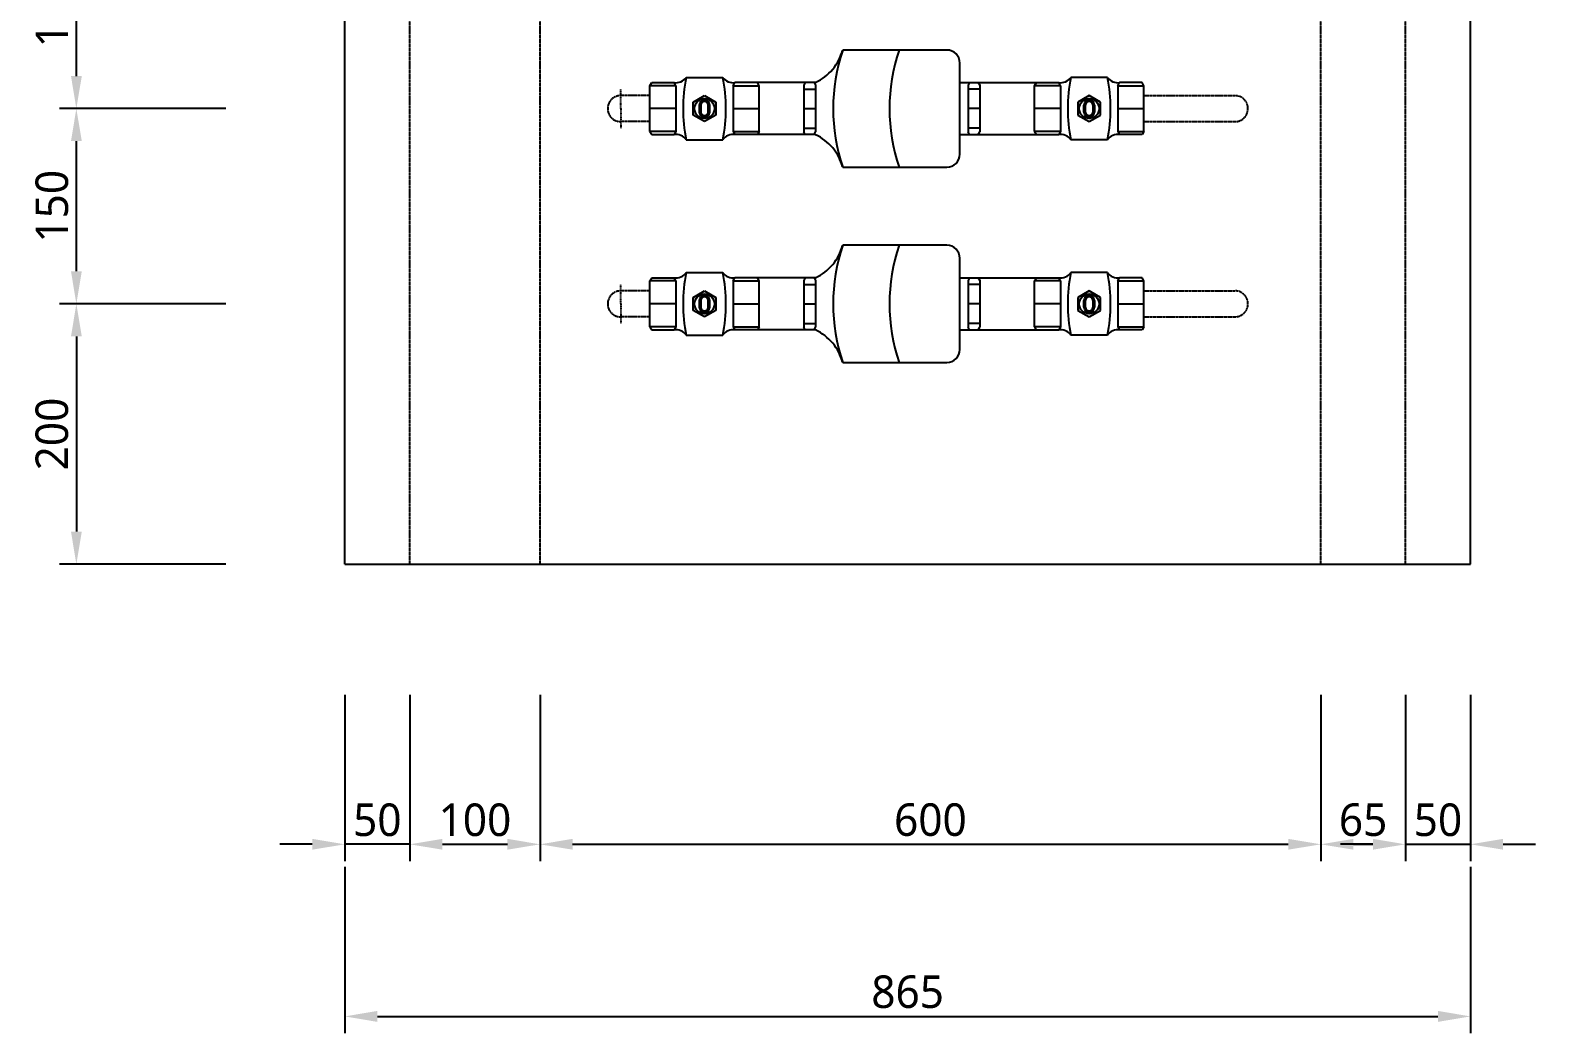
# Model space of a CAD drawing. Header units: millimetres. Extents: x -9013 to 516, y -36629 to 6082.
# Drawn here: x -3010 to -1831, y 3059 to 3829 of the extents above; entities that cross this region are included whole.
import ezdxf

# ---------------------------------------------------------------- set-up
doc = ezdxf.new("R2010")
doc.units = ezdxf.units.MM
doc.header["$LTSCALE"] = 0.05
doc.linetypes.add('CENTER2', pattern=[28.575, 19.05, -3.175, 3.175, -3.175])
doc.linetypes.add('DASHDOT', pattern=[0.618421, 0.309211, -0.154605, 0, -0.154605])
doc.layers.get('0').update_dxf_attribs({"lineweight": 18})
doc.layers.get('Defpoints').update_dxf_attribs({"color": 140, "lineweight": 18})
for name, color, linetype in [('1CO', 4, 'Continuous'), ('2CONC', 4, 'Continuous'), ('HVAL___2CO', 7, 'Continuous'), ('HWAT__3CO', 1, 'Continuous'), ('HWAT___1DD', 4, 'DASHDOT'), ('HWAT___5CS', 3, 'CENTER2')]:
    doc.layers.add(name, color=color, linetype=linetype)
doc.styles.add('trebuchet_MS', font='trebuc.ttf')
doc.dimstyles.new('MGP', dxfattribs={"dimtxt": 2.5, "dimasz": 2.5, "dimexe": 1.25, "dimexo": 0.625, "dimtad": 1, "dimdec": 0, "dimtxsty": 'trebuchet_MS', "dimcen": 2.5, "dimclrt": 7, "dimadec": 0, "dimazin": 0, "dimtfac": 1, "dimtdec": 0, "dimtmove": 0, "dimatfit": 3, "dimfxl": 1.148294, "dimfxlon": 1, "dimarcsym": 2})

# ---------------------------------------------------------------- blocks, each defined once
blk = doc.blocks.new('h-meter')
at = {"layer": 'HVAL___2CO'}
for p, q in [((-25.4, 45), (-105.4, 45)), ((-15.4, -35), (-15.4, 35)), ((-134.2, 20), (-135.4, 17.9)), ((-135.4, 17.9), (-135.4, -17.9)), ((-135.4, 15), (-126.2, 15)), ((-126.2, 20), (-134.2, 20)), ((-127.4, 20), (-126.2, 17.9)), ((-126.2, 17.9), (-126.2, -17.9)), ((-15.4, 20), (-1.2, 20)), ((-7.9, 20), (-9.1, 17.9)), ((-9.1, 17.9), (-9.1, -17.9)), ((0, 15), (-9.1, 15)), ((-1.2, 20), (0, 17.9)), ((0, 17.9), (0, -17.9)), ((-135.4, 0), (-126.2, 0)), ((0, 0), (-9.1, 0)), ((-135.4, -15), (-126.2, -15)), ((-134.2, -20), (-135.4, -17.9)), ((-126.2, -20), (-134.2, -20)), ((-127.4, -20), (-126.2, -17.9)), ((-15.4, -20), (-1.2, -20)), ((0, -15), (-9.1, -15)), ((-7.9, -20), (-9.1, -17.9)), ((-1.2, -20), (0, -17.9)), ((-105.4, -45), (-25.4, -45))]:
    blk.add_line(p, q, dxfattribs=at)
for centre, radius, start, end in [((-142.6, 54.8), 38.4, 295.1026, 345.2121), ((28.2, 0), 141, 161.3868, 198.6132), ((71.5, 0), 141, 161.3868, 198.6132), ((-25.4, 35), 10, 0, 90), ((-142.6, -54.8), 38.4, 14.7879, 64.8974), ((-25.4, -35), 10, 270, 0)]:
    blk.add_arc(centre, radius, start, end, dxfattribs=at)
blk = doc.blocks.new('*D182')
at = {"color": 0, "lineweight": -2, "transparency": 16777216}
for p, q in [((-2768.4, 3319.2), (-2768.4, 3191.3)), ((-2718.4, 3319.2), (-2718.4, 3191.3)), ((-2793.4, 3204.3), (-2818.4, 3204.3)), ((-2718.4, 3204.3), (-2768.4, 3204.3)), ((-2693.4, 3204.3), (-2668.4, 3204.3))]:
    blk.add_line(p, q, dxfattribs=at)
at = {"color": 0, "transparency": 16777216}
for points in [[(-2793.4, 3208.5), (-2793.4, 3200.2), (-2768.4, 3204.3)], [(-2693.4, 3208.5), (-2693.4, 3200.2), (-2718.4, 3204.3)]]:
    blk.add_solid(points, dxfattribs=at)
at = {"layer": 'Defpoints', "color": 0, "transparency": 16777216}
for p in [(-2768.4, 3448.5), (-2718.4, 3419.5), (-2768.4, 3204.3)]:
    blk.add_point(p, dxfattribs=at)
at = {"color": 7, "transparency": 16777216, "insert": (-2743.4, 3223), "char_height": 25, "attachment_point": 5, "style": 'trebuchet_MS'}
blk.add_mtext('50', dxfattribs=at)
blk = doc.blocks.new('*D183')
at = {"color": 0, "lineweight": -2, "transparency": 16777216}
for p, q in [((-2718.4, 3319.2), (-2718.4, 3191.3)), ((-2618.4, 3319.2), (-2618.4, 3191.3)), ((-2693.4, 3204.3), (-2643.4, 3204.3))]:
    blk.add_line(p, q, dxfattribs=at)
at = {"color": 0, "transparency": 16777216}
for points in [[(-2693.4, 3208.5), (-2693.4, 3200.2), (-2718.4, 3204.3)], [(-2643.4, 3208.5), (-2643.4, 3200.2), (-2618.4, 3204.3)]]:
    blk.add_solid(points, dxfattribs=at)
at = {"layer": 'Defpoints', "color": 0, "transparency": 16777216}
for p in [(-2718.4, 3419.5), (-2618.4, 3419.5), (-2618.4, 3204.3)]:
    blk.add_point(p, dxfattribs=at)
at = {"color": 7, "transparency": 16777216, "insert": (-2668.4, 3223), "char_height": 25, "attachment_point": 5, "style": 'trebuchet_MS'}
blk.add_mtext('100', dxfattribs=at)
blk = doc.blocks.new('*D184')
at = {"color": 0, "lineweight": -2, "transparency": 16777216}
for p, q in [((-2618.4, 3319.2), (-2618.4, 3191.3)), ((-2018.4, 3319.2), (-2018.4, 3191.3)), ((-2593.4, 3204.3), (-2043.4, 3204.3))]:
    blk.add_line(p, q, dxfattribs=at)
at = {"color": 0, "transparency": 16777216}
for points in [[(-2593.4, 3208.5), (-2593.4, 3200.2), (-2618.4, 3204.3)], [(-2043.4, 3208.5), (-2043.4, 3200.2), (-2018.4, 3204.3)]]:
    blk.add_solid(points, dxfattribs=at)
at = {"layer": 'Defpoints', "color": 0, "transparency": 16777216}
for p in [(-2618.4, 3419.5), (-2018.4, 3419.5), (-2018.4, 3204.3)]:
    blk.add_point(p, dxfattribs=at)
at = {"color": 7, "transparency": 16777216, "insert": (-2318.4, 3223.1), "char_height": 25, "attachment_point": 5, "style": 'trebuchet_MS'}
blk.add_mtext('600', dxfattribs=at)
blk = doc.blocks.new('*D185')
at = {"color": 0, "lineweight": -2, "transparency": 16777216}
for p, q in [((-2018.4, 3319.2), (-2018.4, 3191.3)), ((-1953.4, 3319.2), (-1953.4, 3191.3)), ((-1993.4, 3204.3), (-1978.4, 3204.3))]:
    blk.add_line(p, q, dxfattribs=at)
at = {"color": 0, "transparency": 16777216}
for points in [[(-1993.4, 3208.5), (-1993.4, 3200.2), (-2018.4, 3204.3)], [(-1978.4, 3208.5), (-1978.4, 3200.2), (-1953.4, 3204.3)]]:
    blk.add_solid(points, dxfattribs=at)
at = {"layer": 'Defpoints', "color": 0, "transparency": 16777216}
for p in [(-1953.4, 3436.6), (-2018.4, 3419.5), (-1953.4, 3204.3)]:
    blk.add_point(p, dxfattribs=at)
at = {"color": 7, "transparency": 16777216, "insert": (-1985.9, 3223.1), "char_height": 25, "attachment_point": 5, "style": 'trebuchet_MS'}
blk.add_mtext('65', dxfattribs=at)
blk = doc.blocks.new('*D186')
at = {"color": 0, "lineweight": -2, "transparency": 16777216}
for p, q in [((-2768.4, 3186.9), (-2768.4, 3059.1)), ((-1903.4, 3186.9), (-1903.4, 3059.1)), ((-2743.4, 3072.1), (-1928.4, 3072.1))]:
    blk.add_line(p, q, dxfattribs=at)
at = {"color": 0, "transparency": 16777216}
for points in [[(-2743.4, 3076.3), (-2743.4, 3067.9), (-2768.4, 3072.1)], [(-1928.4, 3076.3), (-1928.4, 3067.9), (-1903.4, 3072.1)]]:
    blk.add_solid(points, dxfattribs=at)
at = {"layer": 'Defpoints', "color": 0, "transparency": 16777216}
for p in [(-1903.4, 3478.8), (-2768.4, 3458.3), (-1903.4, 3072.1)]:
    blk.add_point(p, dxfattribs=at)
at = {"color": 7, "transparency": 16777216, "insert": (-2335.9, 3090.9), "char_height": 25, "attachment_point": 5, "style": 'trebuchet_MS'}
blk.add_mtext('865', dxfattribs=at)
blk = doc.blocks.new('*D187')
at = {"color": 0, "lineweight": -2, "transparency": 16777216}
for p, q in [((-2859.8, 3619.5), (-2987.7, 3619.5)), ((-2974.7, 3594.5), (-2974.7, 3444.5)), ((-2859.8, 3419.5), (-2987.7, 3419.5))]:
    blk.add_line(p, q, dxfattribs=at)
at = {"color": 0, "transparency": 16777216}
for points in [[(-2978.8, 3594.5), (-2970.5, 3594.5), (-2974.7, 3619.5)], [(-2978.8, 3444.5), (-2970.5, 3444.5), (-2974.7, 3419.5)]]:
    blk.add_solid(points, dxfattribs=at)
at = {"layer": 'Defpoints', "color": 0, "transparency": 16777216}
for p in [(-2818.4, 3619.5), (-2974.7, 3419.5), (-2818.4, 3419.5)]:
    blk.add_point(p, dxfattribs=at)
at = {"color": 7, "transparency": 16777216, "insert": (-2993.4, 3519.5), "char_height": 25, "attachment_point": 5, "rotation": 90, "style": 'trebuchet_MS'}
blk.add_mtext('200', dxfattribs=at)
blk = doc.blocks.new('*D188')
at = {"color": 0, "lineweight": -2, "transparency": 16777216}
for p, q in [((-2859.8, 3769.5), (-2987.7, 3769.5)), ((-2974.7, 3644.5), (-2974.7, 3744.5)), ((-2859.8, 3619.5), (-2987.7, 3619.5))]:
    blk.add_line(p, q, dxfattribs=at)
at = {"color": 0, "transparency": 16777216}
for points in [[(-2978.8, 3744.5), (-2970.5, 3744.5), (-2974.7, 3769.5)], [(-2978.8, 3644.5), (-2970.5, 3644.5), (-2974.7, 3619.5)]]:
    blk.add_solid(points, dxfattribs=at)
at = {"layer": 'Defpoints', "color": 0, "transparency": 16777216}
for p in [(-2974.7, 3769.5), (-2818.4, 3769.5), (-2818.4, 3619.5)]:
    blk.add_point(p, dxfattribs=at)
at = {"color": 7, "transparency": 16777216, "insert": (-2993.4, 3694.5), "char_height": 25, "attachment_point": 5, "rotation": 90, "style": 'trebuchet_MS'}
blk.add_mtext('150', dxfattribs=at)
blk = doc.blocks.new('*D189')
at = {"color": 0, "lineweight": -2, "transparency": 16777216}
for p, q in [((-2859.8, 3919.5), (-2987.7, 3919.5)), ((-2974.7, 3794.5), (-2974.7, 3894.5)), ((-2859.8, 3769.5), (-2987.7, 3769.5))]:
    blk.add_line(p, q, dxfattribs=at)
at = {"color": 0, "transparency": 16777216}
for points in [[(-2978.8, 3894.5), (-2970.5, 3894.5), (-2974.7, 3919.5)], [(-2978.8, 3794.5), (-2970.5, 3794.5), (-2974.7, 3769.5)]]:
    blk.add_solid(points, dxfattribs=at)
at = {"layer": 'Defpoints', "color": 0, "transparency": 16777216}
for p in [(-2974.7, 3919.5), (-2818.4, 3919.5), (-2818.4, 3769.5)]:
    blk.add_point(p, dxfattribs=at)
at = {"color": 7, "transparency": 16777216, "insert": (-2993.4, 3844.5), "char_height": 25, "attachment_point": 5, "rotation": 90, "style": 'trebuchet_MS'}
blk.add_mtext('150', dxfattribs=at)
blk = doc.blocks.new('*D197')
at = {"color": 0, "lineweight": -2, "transparency": 16777216}
for p, q in [((-1813.9, 5819.5), (-1686, 5819.5)), ((-1699, 5794.5), (-1699, 3444.5)), ((-1813.9, 3419.5), (-1686, 3419.5))]:
    blk.add_line(p, q, dxfattribs=at)
at = {"color": 0, "transparency": 16777216}
for points in [[(-1703.2, 5794.5), (-1694.9, 5794.5), (-1699, 5819.5)], [(-1703.2, 3444.5), (-1694.9, 3444.5), (-1699, 3419.5)]]:
    blk.add_solid(points, dxfattribs=at)
at = {"layer": 'Defpoints', "color": 0, "transparency": 16777216}
for p in [(-1979.3, 5819.5), (-1979.3, 3419.5), (-1699, 3419.5)]:
    blk.add_point(p, dxfattribs=at)
at = {"color": 7, "transparency": 16777216, "insert": (-1717.7, 4619.5), "char_height": 25, "attachment_point": 5, "rotation": 90, "style": 'trebuchet_MS'}
blk.add_mtext('2400', dxfattribs=at)
blk = doc.blocks.new('*D200')
at = {"color": 0, "lineweight": -2, "transparency": 16777216}
for p, q in [((-1953.4, 3319.2), (-1953.4, 3191.3)), ((-1903.4, 3319.2), (-1903.4, 3191.3)), ((-1978.4, 3204.3), (-2003.4, 3204.3)), ((-1953.4, 3204.3), (-1903.4, 3204.3)), ((-1878.4, 3204.3), (-1853.4, 3204.3))]:
    blk.add_line(p, q, dxfattribs=at)
at = {"color": 0, "transparency": 16777216}
for points in [[(-1978.4, 3208.5), (-1978.4, 3200.2), (-1953.4, 3204.3)], [(-1878.4, 3208.5), (-1878.4, 3200.2), (-1903.4, 3204.3)]]:
    blk.add_solid(points, dxfattribs=at)
at = {"layer": 'Defpoints', "color": 0, "transparency": 16777216}
for p in [(-1903.4, 3447.7), (-1953.4, 3436.6), (-1903.4, 3204.3)]:
    blk.add_point(p, dxfattribs=at)
at = {"color": 7, "transparency": 16777216, "insert": (-1928.4, 3223), "char_height": 25, "attachment_point": 5, "style": 'trebuchet_MS'}
blk.add_mtext('50', dxfattribs=at)

msp = doc.modelspace()

# ---------------------------------------------------------------- hatches: boundary and pattern name
at = {"layer": 'HVAL___2CO'}
h = msp.add_hatch(color=256, dxfattribs=at)
h.paths.add_polyline_path([(-2500.7, 3774.5), (-2500.7, 3764.5), (-2492, 3759.5), (-2483.4, 3764.5), (-2483.4, 3774.5), (-2492, 3779.5)])
h.paths.add_polyline_path([(-2484.4, 3769.5, -1), (-2499.6, 3769.5, -1)], flags=16)
h.paths.add_polyline_path([(-2488, 3772.1), (-2488, 3766.9, -1), (-2496, 3766.9), (-2496, 3772.1, -1)], flags=0)
h.paths.add_polyline_path([(-2489.2, 3772.1), (-2489.2, 3766.9, -1), (-2494.8, 3766.9), (-2494.8, 3772.1, -1)], flags=0)
h = msp.add_hatch(color=256, dxfattribs=at)
h.paths.add_polyline_path([(-2488, 3772.1, 1), (-2496, 3772.1), (-2496, 3766.9, 1), (-2488, 3766.9)])
h.paths.add_polyline_path([(-2489.2, 3766.9, -1), (-2494.8, 3766.9), (-2494.8, 3772.1, -1), (-2489.2, 3772.1)], flags=16)
h = msp.add_hatch(color=256, dxfattribs=at)
h.paths.add_polyline_path([(-2187.8, 3774.5), (-2187.8, 3764.5), (-2196.4, 3759.5), (-2205.1, 3764.5), (-2205.1, 3774.5), (-2196.4, 3779.5)])
h.paths.add_polyline_path([(-2204, 3769.5, 1), (-2188.8, 3769.5, 1)], flags=16)
h.paths.add_polyline_path([(-2200.4, 3772.1), (-2200.4, 3766.9, 1), (-2192.4, 3766.9), (-2192.4, 3772.1, 1)], flags=0)
h.paths.add_polyline_path([(-2199.2, 3772.1), (-2199.2, 3766.9, 1), (-2193.6, 3766.9), (-2193.6, 3772.1, 1)], flags=0)
h = msp.add_hatch(color=256, dxfattribs=at)
h.paths.add_polyline_path([(-2200.4, 3766.9, 1), (-2192.4, 3766.9), (-2192.4, 3772.1, 1), (-2200.4, 3772.1)])
h.paths.add_polyline_path([(-2199.2, 3772.1, -1), (-2193.6, 3772.1), (-2193.6, 3766.9, -1), (-2199.2, 3766.9)], flags=16)
h = msp.add_hatch(color=256, dxfattribs=at)
h.paths.add_polyline_path([(-2500.7, 3624.5), (-2500.7, 3614.5), (-2492, 3609.5), (-2483.4, 3614.5), (-2483.4, 3624.5), (-2492, 3629.5)])
h.paths.add_polyline_path([(-2484.4, 3619.5, -1), (-2499.6, 3619.5, -1)], flags=16)
h.paths.add_polyline_path([(-2488, 3622.1), (-2488, 3616.9, -1), (-2496, 3616.9), (-2496, 3622.1, -1)], flags=0)
h.paths.add_polyline_path([(-2489.2, 3622.1), (-2489.2, 3616.9, -1), (-2494.8, 3616.9), (-2494.8, 3622.1, -1)], flags=0)
h = msp.add_hatch(color=256, dxfattribs=at)
h.paths.add_polyline_path([(-2488, 3622.1, 1), (-2496, 3622.1), (-2496, 3616.9, 1), (-2488, 3616.9)])
h.paths.add_polyline_path([(-2489.2, 3616.9, -1), (-2494.8, 3616.9), (-2494.8, 3622.1, -1), (-2489.2, 3622.1)], flags=16)
h = msp.add_hatch(color=256, dxfattribs=at)
h.paths.add_polyline_path([(-2187.8, 3624.5), (-2187.8, 3614.5), (-2196.4, 3609.5), (-2205.1, 3614.5), (-2205.1, 3624.5), (-2196.4, 3629.5)])
h.paths.add_polyline_path([(-2204, 3619.5, 1), (-2188.8, 3619.5, 1)], flags=16)
h.paths.add_polyline_path([(-2200.4, 3622.1), (-2200.4, 3616.9, 1), (-2192.4, 3616.9), (-2192.4, 3622.1, 1)], flags=0)
h.paths.add_polyline_path([(-2199.2, 3622.1), (-2199.2, 3616.9, 1), (-2193.6, 3616.9), (-2193.6, 3622.1, 1)], flags=0)
h = msp.add_hatch(color=256, dxfattribs=at)
h.paths.add_polyline_path([(-2200.4, 3616.9, 1), (-2192.4, 3616.9), (-2192.4, 3622.1, 1), (-2200.4, 3622.1)])
h.paths.add_polyline_path([(-2199.2, 3622.1, -1), (-2193.6, 3622.1), (-2193.6, 3616.9, -1), (-2199.2, 3616.9)], flags=16)

# ---------------------------------------------------------------- linework, layer by layer
at = {"layer": '1CO'}
msp.add_line((-2768.4, 3419.5), (-2768.4, 5819.5), dxfattribs=at)
at = {"layer": '2CONC', "lineweight": -3}
for p, q in [((-1903.4, 3419.5), (-1903.4, 5819.5)), ((-2768.4, 3419.5), (-1903.4, 3419.5))]:
    msp.add_line(p, q, dxfattribs=at)
at = {"layer": 'HVAL___2CO'}
for p, q in [((-2534, 3787.1), (-2532.6, 3789.5)), ((-2534, 3751.9), (-2534, 3787.1)), ((-2514, 3787.1), (-2534, 3787.1)), ((-2532.6, 3789.5), (-2515.4, 3789.5)), ((-2514, 3787.1), (-2515.4, 3789.5)), ((-2514, 3787.1), (-2514, 3751.9)), ((-2506, 3793.5), (-2478, 3793.5)), ((-2470, 3787.1), (-2468.6, 3789.5)), ((-2470, 3787.1), (-2450, 3787.1)), ((-2470, 3787.1), (-2470, 3751.9)), ((-2451.4, 3789.5), (-2468.6, 3789.5)), ((-2450, 3787.1), (-2451.4, 3789.5)), ((-2450, 3751.9), (-2450, 3787.1)), ((-2238.4, 3787.1), (-2237, 3789.5)), ((-2238.4, 3751.9), (-2238.4, 3787.1)), ((-2218.4, 3787.1), (-2238.4, 3787.1)), ((-2237, 3789.5), (-2219.8, 3789.5)), ((-2218.4, 3787.1), (-2219.8, 3789.5)), ((-2218.4, 3787.1), (-2218.4, 3751.9)), ((-2182.4, 3793.5), (-2210.4, 3793.5)), ((-2174.4, 3787.1), (-2173, 3789.5)), ((-2174.4, 3787.1), (-2154.4, 3787.1)), ((-2174.4, 3787.1), (-2174.4, 3751.9)), ((-2155.8, 3789.5), (-2173, 3789.5)), ((-2154.4, 3787.1), (-2155.8, 3789.5)), ((-2154.4, 3751.9), (-2154.4, 3787.1)), ((-2500.7, 3774.5), (-2492, 3779.5)), ((-2500.7, 3764.5), (-2500.7, 3774.5)), ((-2496, 3772.1), (-2496, 3766.9)), ((-2494.8, 3772.1), (-2494.8, 3766.9)), ((-2492, 3779.5), (-2483.4, 3774.5)), ((-2489.2, 3766.9), (-2489.2, 3772.1)), ((-2488, 3766.9), (-2488, 3772.1)), ((-2483.4, 3774.5), (-2483.4, 3764.5)), ((-2196.4, 3779.5), (-2205.1, 3774.5)), ((-2205.1, 3774.5), (-2205.1, 3764.5)), ((-2200.4, 3766.9), (-2200.4, 3772.1)), ((-2199.2, 3766.9), (-2199.2, 3772.1)), ((-2187.8, 3774.5), (-2196.4, 3779.5)), ((-2193.6, 3772.1), (-2193.6, 3766.9)), ((-2192.4, 3772.1), (-2192.4, 3766.9)), ((-2187.8, 3764.5), (-2187.8, 3774.5)), ((-2514, 3769.5), (-2534, 3769.5)), ((-2492, 3759.5), (-2500.7, 3764.5)), ((-2483.4, 3764.5), (-2492, 3759.5)), ((-2470, 3769.5), (-2450, 3769.5)), ((-2218.4, 3769.5), (-2238.4, 3769.5)), ((-2205.1, 3764.5), (-2196.4, 3759.5)), ((-2196.4, 3759.5), (-2187.8, 3764.5)), ((-2174.4, 3769.5), (-2154.4, 3769.5)), ((-2534, 3751.9), (-2532.6, 3749.5)), ((-2514, 3751.9), (-2534, 3751.9)), ((-2532.6, 3749.5), (-2515.4, 3749.5)), ((-2514, 3751.9), (-2515.4, 3749.5)), ((-2470, 3751.9), (-2450, 3751.9)), ((-2470, 3751.9), (-2468.6, 3749.5)), ((-2451.4, 3749.5), (-2468.6, 3749.5)), ((-2450, 3751.9), (-2451.4, 3749.5)), ((-2238.4, 3751.9), (-2237, 3749.5)), ((-2218.4, 3751.9), (-2238.4, 3751.9)), ((-2237, 3749.5), (-2219.8, 3749.5)), ((-2218.4, 3751.9), (-2219.8, 3749.5)), ((-2174.4, 3751.9), (-2173, 3749.5)), ((-2174.4, 3751.9), (-2154.4, 3751.9)), ((-2155.8, 3749.5), (-2173, 3749.5)), ((-2154.4, 3751.9), (-2155.8, 3749.5)), ((-2506, 3745.5), (-2478, 3745.5)), ((-2182.4, 3745.5), (-2210.4, 3745.5)), ((-2506, 3643.5), (-2478, 3643.5)), ((-2182.4, 3643.5), (-2210.4, 3643.5)), ((-2534, 3637.1), (-2532.6, 3639.5)), ((-2534, 3601.9), (-2534, 3637.1)), ((-2514, 3637.1), (-2534, 3637.1)), ((-2532.6, 3639.5), (-2515.4, 3639.5)), ((-2514, 3637.1), (-2515.4, 3639.5)), ((-2514, 3637.1), (-2514, 3601.9)), ((-2470, 3637.1), (-2468.6, 3639.5)), ((-2470, 3637.1), (-2450, 3637.1)), ((-2470, 3637.1), (-2470, 3601.9)), ((-2451.4, 3639.5), (-2468.6, 3639.5)), ((-2450, 3637.1), (-2451.4, 3639.5)), ((-2450, 3601.9), (-2450, 3637.1)), ((-2238.4, 3637.1), (-2237, 3639.5)), ((-2238.4, 3601.9), (-2238.4, 3637.1)), ((-2218.4, 3637.1), (-2238.4, 3637.1)), ((-2237, 3639.5), (-2219.8, 3639.5)), ((-2218.4, 3637.1), (-2219.8, 3639.5)), ((-2218.4, 3637.1), (-2218.4, 3601.9)), ((-2174.4, 3637.1), (-2173, 3639.5)), ((-2174.4, 3637.1), (-2154.4, 3637.1)), ((-2174.4, 3637.1), (-2174.4, 3601.9)), ((-2155.8, 3639.5), (-2173, 3639.5)), ((-2154.4, 3637.1), (-2155.8, 3639.5)), ((-2154.4, 3601.9), (-2154.4, 3637.1)), ((-2514, 3619.5), (-2534, 3619.5)), ((-2500.7, 3624.5), (-2492, 3629.5)), ((-2500.7, 3614.5), (-2500.7, 3624.5)), ((-2496, 3622.1), (-2496, 3616.9)), ((-2494.8, 3622.1), (-2494.8, 3616.9)), ((-2492, 3629.5), (-2483.4, 3624.5)), ((-2489.2, 3616.9), (-2489.2, 3622.1)), ((-2488, 3616.9), (-2488, 3622.1)), ((-2483.4, 3624.5), (-2483.4, 3614.5)), ((-2470, 3619.5), (-2450, 3619.5)), ((-2218.4, 3619.5), (-2238.4, 3619.5)), ((-2196.4, 3629.5), (-2205.1, 3624.5)), ((-2205.1, 3624.5), (-2205.1, 3614.5)), ((-2200.4, 3616.9), (-2200.4, 3622.1)), ((-2199.2, 3616.9), (-2199.2, 3622.1)), ((-2187.8, 3624.5), (-2196.4, 3629.5)), ((-2193.6, 3622.1), (-2193.6, 3616.9)), ((-2192.4, 3622.1), (-2192.4, 3616.9)), ((-2187.8, 3614.5), (-2187.8, 3624.5)), ((-2174.4, 3619.5), (-2154.4, 3619.5)), ((-2492, 3609.5), (-2500.7, 3614.5)), ((-2483.4, 3614.5), (-2492, 3609.5)), ((-2205.1, 3614.5), (-2196.4, 3609.5)), ((-2196.4, 3609.5), (-2187.8, 3614.5)), ((-2534, 3601.9), (-2532.6, 3599.5)), ((-2514, 3601.9), (-2534, 3601.9)), ((-2532.6, 3599.5), (-2515.4, 3599.5)), ((-2514, 3601.9), (-2515.4, 3599.5)), ((-2506, 3595.5), (-2478, 3595.5)), ((-2470, 3601.9), (-2450, 3601.9)), ((-2470, 3601.9), (-2468.6, 3599.5)), ((-2451.4, 3599.5), (-2468.6, 3599.5)), ((-2450, 3601.9), (-2451.4, 3599.5)), ((-2238.4, 3601.9), (-2237, 3599.5)), ((-2218.4, 3601.9), (-2238.4, 3601.9)), ((-2237, 3599.5), (-2219.8, 3599.5)), ((-2218.4, 3601.9), (-2219.8, 3599.5)), ((-2182.4, 3595.5), (-2210.4, 3595.5)), ((-2174.4, 3601.9), (-2173, 3599.5)), ((-2174.4, 3601.9), (-2154.4, 3601.9)), ((-2155.8, 3599.5), (-2173, 3599.5)), ((-2154.4, 3601.9), (-2155.8, 3599.5))]:
    msp.add_line(p, q, dxfattribs=at)
for centre in [(-2492, 3769.5), (-2196.4, 3769.5), (-2492, 3619.5), (-2196.4, 3619.5)]:
    msp.add_circle(centre, 7.6, dxfattribs=at)
for centre, radius, start, end in [((-2514, 3799.2), 9.8, 261.7248, 324.4409), ((-2392.8, 3769.5), 115.7, 168.0304, 191.9696), ((-2470, 3799.2), 9.8, 215.5591, 278.2752), ((-2591.2, 3769.5), 115.7, 348.0304, 11.9696), ((-2218.4, 3799.2), 9.8, 261.7248, 324.4409), ((-2097.2, 3769.5), 115.7, 168.0304, 191.9696), ((-2174.4, 3799.2), 9.8, 215.5591, 278.2752), ((-2295.6, 3769.5), 115.7, 348.0304, 11.9696), ((-2492, 3772.1), 4, 0, 180), ((-2492, 3772.1), 4, 0, 180), ((-2492, 3772.1), 2.8, 0, 180), ((-2196.4, 3772.1), 4, 0, 180), ((-2196.4, 3772.1), 4, 0, 180), ((-2196.4, 3772.1), 2.8, 0, 180), ((-2492, 3766.9), 4, 180, 0), ((-2492, 3766.9), 2.8, 180, 0), ((-2196.4, 3766.9), 4, 180, 0), ((-2196.4, 3766.9), 2.8, 180, 0), ((-2514, 3739.8), 9.8, 35.5591, 98.2752), ((-2470, 3739.8), 9.8, 81.7248, 144.4409), ((-2218.4, 3739.8), 9.8, 35.5591, 98.2752), ((-2174.4, 3739.8), 9.8, 81.7248, 144.4409), ((-2514, 3649.2), 9.8, 261.7248, 324.4409), ((-2392.8, 3619.5), 115.7, 168.0304, 191.9696), ((-2470, 3649.2), 9.8, 215.5591, 278.2752), ((-2591.2, 3619.5), 115.7, 348.0304, 11.9696), ((-2218.4, 3649.2), 9.8, 261.7248, 324.4409), ((-2097.2, 3619.5), 115.7, 168.0304, 191.9696), ((-2174.4, 3649.2), 9.8, 215.5591, 278.2752), ((-2295.6, 3619.5), 115.7, 348.0304, 11.9696), ((-2492, 3622.1), 4, 0, 180), ((-2492, 3622.1), 4, 0, 180), ((-2492, 3622.1), 2.8, 0, 180), ((-2196.4, 3622.1), 4, 0, 180), ((-2196.4, 3622.1), 4, 0, 180), ((-2196.4, 3622.1), 2.8, 0, 180), ((-2492, 3616.9), 4, 180, 0), ((-2492, 3616.9), 2.8, 180, 0), ((-2196.4, 3616.9), 4, 180, 0), ((-2196.4, 3616.9), 2.8, 180, 0), ((-2514, 3589.8), 9.8, 35.5591, 98.2752), ((-2470, 3589.8), 9.8, 81.7248, 144.4409), ((-2218.4, 3589.8), 9.8, 35.5591, 98.2752), ((-2174.4, 3589.8), 9.8, 81.7248, 144.4409)]:
    msp.add_arc(centre, radius, start, end, dxfattribs=at)
at = {"layer": 'HWAT__3CO'}
for p, q in [((-2414.6, 3789.5), (-2451.4, 3789.5)), ((-2281.6, 3789.5), (-2237, 3789.5)), ((-2414.6, 3749.5), (-2451.4, 3749.5)), ((-2281.6, 3749.5), (-2237, 3749.5)), ((-2414.6, 3639.5), (-2451.4, 3639.5)), ((-2281.6, 3639.5), (-2237, 3639.5)), ((-2414.6, 3599.5), (-2451.4, 3599.5)), ((-2281.6, 3599.5), (-2237, 3599.5))]:
    msp.add_line(p, q, dxfattribs=at)
at = {"layer": 'HWAT___1DD'}
for p, q in [((-2556.4, 3769.5), (-2556.4, 3784.5)), ((-2556.4, 3769.5), (-2556.4, 3754.5)), ((-2556.4, 3619.5), (-2556.4, 3634.5)), ((-2556.4, 3619.5), (-2556.4, 3604.5))]:
    msp.add_line(p, q, dxfattribs=at)
at = {"layer": 'HWAT___5CS'}
for p, q in [((-2718.4, 3419.5), (-2718.4, 5819.5)), ((-2618.4, 3419.5), (-2618.4, 5819.5)), ((-2534, 3779.5), (-2556.4, 3779.5)), ((-2154.4, 3779.5), (-2084.4, 3779.5)), ((-2534, 3759.5), (-2556.4, 3759.5)), ((-2154.4, 3759.5), (-2084.4, 3759.5)), ((-2534, 3629.5), (-2556.4, 3629.5)), ((-2154.4, 3629.5), (-2084.4, 3629.5)), ((-2534, 3609.5), (-2556.4, 3609.5)), ((-2154.4, 3609.5), (-2084.4, 3609.5))]:
    msp.add_line(p, q, dxfattribs=at)
at = {"layer": 'HWAT___5CS', "color": 2}
for p, q in [((-2018.4, 3419.5), (-2018.4, 5819.5)), ((-1953.4, 3419.5), (-1953.4, 5819.5))]:
    msp.add_line(p, q, dxfattribs=at)
at = {"layer": 'HWAT___5CS'}
for centre, start, end in [((-2556.4, 3769.5), 90, 270), ((-2084.4, 3769.5), 270, 90), ((-2556.4, 3619.5), 90, 270), ((-2084.4, 3619.5), 270, 90)]:
    msp.add_arc(centre, 10, start, end, dxfattribs=at)

# ---------------------------------------------------------------- block references
for p in [(-2280.4, 3769.5), (-2280.4, 3619.5)]:
    msp.add_blockref('h-meter', p)

# ---------------------------------------------------------------- dimensions: what is measured, and where the dimension line sits
for base, p1, p2, picture, middle in [((-1699, 3419.5), (-1979.3, 5819.5), (-1979.3, 3419.5), '*D197', (-1717.7, 4619.5)), ((-2974.7, 3919.5), (-2818.4, 3769.5), (-2818.4, 3919.5), '*D189', (-2993.4, 3844.5)), ((-2974.7, 3769.5), (-2818.4, 3619.5), (-2818.4, 3769.5), '*D188', (-2993.4, 3694.5)), ((-2974.7, 3419.5), (-2818.4, 3619.5), (-2818.4, 3419.5), '*D187', (-2993.4, 3519.5))]:
    dim = msp.add_linear_dim(base=base, p1=p1, p2=p2, angle=90, dimstyle='MGP', override={"dimscale": 100, "dimtxt": 0.25, "dimasz": 0.25, "dimexe": 0.13, "dimexo": 0.06, "dimgap": 0.06, "dimarcsym": 1})
    dim.commit()
    dim.dimension.update_dxf_attribs({"geometry": picture, "text_midpoint": middle})
for base, p1, p2, picture, middle in [((-1903.4, 3072.1), (-2768.4, 3458.3), (-1903.4, 3478.8), '*D186', (-2335.9, 3090.9)), ((-2768.4, 3204.3), (-2718.4, 3419.5), (-2768.4, 3448.5), '*D182', (-2743.4, 3223)), ((-1903.4, 3204.3), (-1953.4, 3436.6), (-1903.4, 3447.7), '*D200', (-1928.4, 3223)), ((-1953.4, 3204.3), (-2018.4, 3419.5), (-1953.4, 3436.6), '*D185', (-1985.9, 3223.1)), ((-2618.4, 3204.3), (-2718.4, 3419.5), (-2618.4, 3419.5), '*D183', (-2668.4, 3223)), ((-2018.4, 3204.3), (-2618.4, 3419.5), (-2018.4, 3419.5), '*D184', (-2318.4, 3223.1))]:
    dim = msp.add_linear_dim(base=base, p1=p1, p2=p2, dimstyle='MGP', override={"dimscale": 100, "dimtxt": 0.25, "dimasz": 0.25, "dimexe": 0.13, "dimexo": 0.06, "dimgap": 0.06, "dimarcsym": 1})
    dim.commit()
    dim.dimension.update_dxf_attribs({"geometry": picture, "text_midpoint": middle})

doc.saveas('drawing.dxf')
